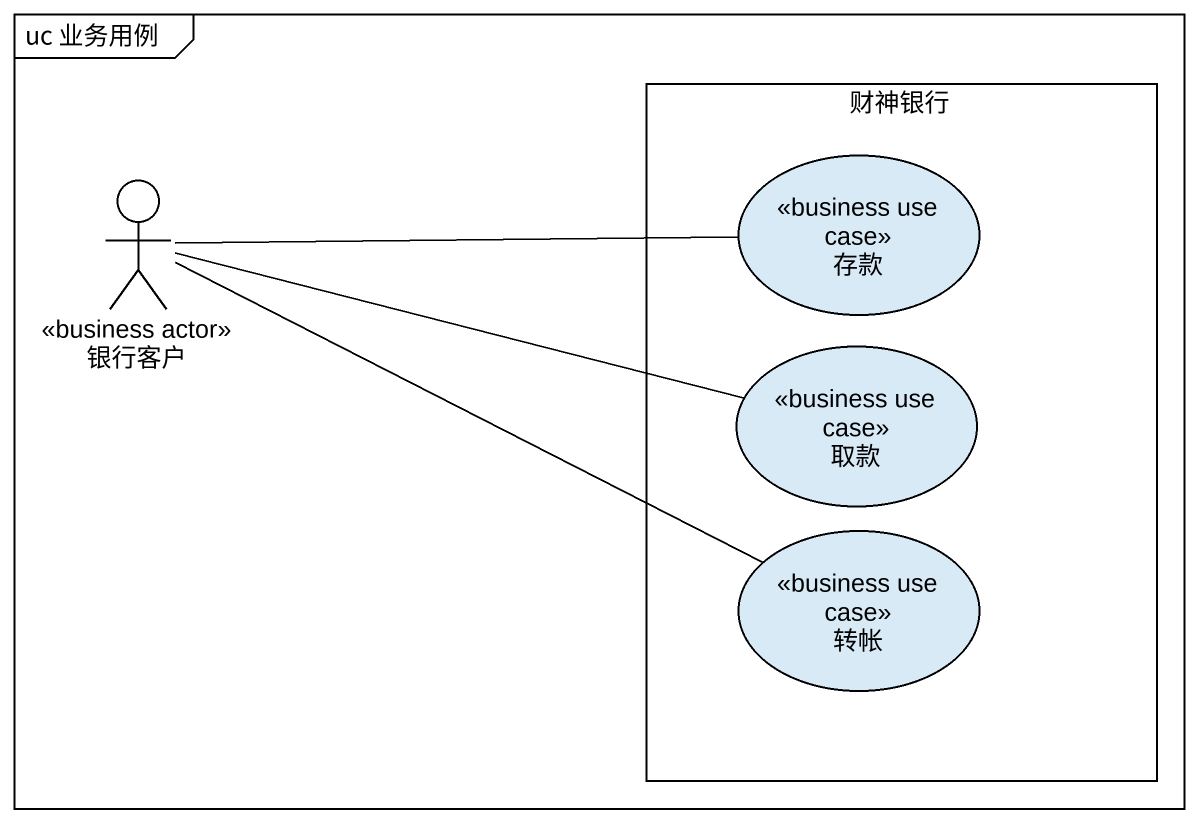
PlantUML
@startuml
mainframe uc 业务用例
rectangle 财神银行 {
  usecase 存款 <<business use case>>
  usecase 取款 <<business use case>>
  usecase 转帐 <<business use case>>
}
actor 银行客户 <<business actor>>
银行客户 -right- 存款
银行客户 -right- 取款
银行客户 -right- 转帐
@enduml
